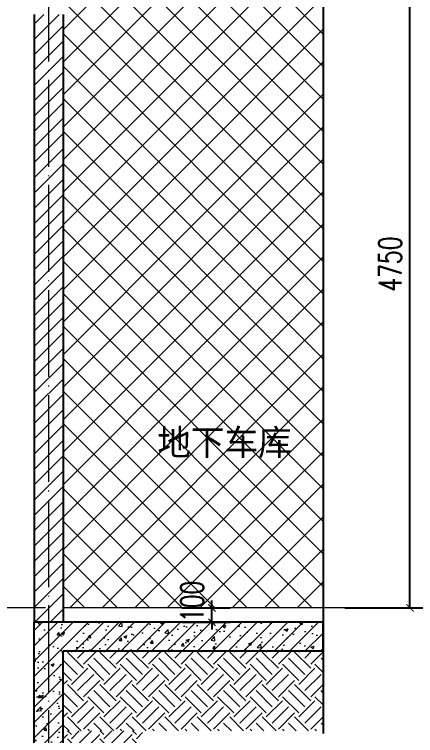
# Model space of a CAD drawing. Extents: x -668857 to 185752, y -270966 to 286822.
# Drawn here: x 49680 to 52454, y 160299 to 165282 of the extents above; entities that cross this region are included whole.
import ezdxf

# ---------------------------------------------------------------- set-up
doc = ezdxf.new("R2010")
doc.units = 0
doc.header["$LTSCALE"] = 1000
doc.linetypes.add('DOTE', pattern=[2.42, 2, -0.2, 0.02, -0.2])
doc.layers.get('0').update_dxf_attribs({"linetype": 'CONTINUOUS'})
doc.layers.get('DEFPOINTS').update_dxf_attribs({"linetype": 'CONTINUOUS'})
for name, color, linetype in [('DIM_ELEV', 3, 'CONTINUOUS'), ('DIM_SYMB', 3, 'CONTINUOUS'), ('PUB_DIM', 3, 'CONTINUOUS'), ('PUB_TEXT', 2, 'CONTINUOUS'), ('WALL', 5, 'CONTINUOUS')]:
    doc.layers.add(name, color=color, linetype=linetype)
for name, color, linetype, lineweight in [('DOTE', 19, 'DOTE', 9), ('PUB_HATCH', 8, 'CONTINUOUS', 9), ('内粉刷', 37, 'CONTINUOUS', 9), ('填充', 251, 'CONTINUOUS', 5)]:
    doc.layers.add(name, color=color, linetype=linetype, lineweight=lineweight)
doc.styles.add('_TCH_DIM_T3', font='SIMPLEX', dxfattribs={"width": 0.705882, "bigfont": 'GBCBIG'})
doc.dimstyles.new('_TCH_ARCH&&50', dxfattribs={"dimtxt": 157.5, "dimasz": 50, "dimexe": 125, "dimexo": 150, "dimgap": 58.75, "dimtad": 1, "dimdec": 0, "dimzin": 0, "dimdsep": 46, "dimtxsty": '_TCH_DIM_T3', "dimblk": 'ARCHTICK', "dimcen": 0.09, "dimclrt": 7, "dimazin": 0, "dimtfac": 1, "dimtdec": 0, "dimtix": 1, "dimtmove": 2, "dimatfit": 3, "dimldrblk": 'ARCHTICK', "dimfxl": 1, "dimtolj": 1, "dimtzin": 0, "dimarcsym": 0})
pattern_1 = [(45, (-101148.19, 258360.08), (-53.03301, 53.03301), []), (50, (-101148.19, 258360.08), (215.17805, -18.82564), [22.5, -247.5]), (355, (-101148.19, 258360.08), (-41.6254, 225.65764), [18, -198]), (100.4514, (-101130.26, 258358.51), (173.55281, 206.83186), [19.12206, -210.34263]), (46.1842, (-101148.2, 258420.08), (320.1723, -49.6557), [33.75, -371.25]), (96.6356, (-101121.5, 258415.94), (280.3988, 292.23536), [28.6831, -315.5139]), (351.1842, (-101148.2, 258420.08), (280.3986, 292.2356), [27, -297]), (21, (-101118.19, 258405.08), (179.07212, -120.78567), [22.5, -247.5]), (326, (-101118.19, 258405.08), (72.9946, 217.54501), [18, -198]), (71.4514, (-101103.26, 258395.01), (252.0668, 96.75915), [19.12206, -210.34263]), (37.5, (-101148.19, 258360.08), (3.647957, 99.868156), [0, -195.6, 0, -201, 0, -198.75]), (7.5, (-101148.19, 258360.08), (78.92086, 118.323514), [0, -114.6, 0, -191.1, 0, -75.75]), (327.5, (-101215.09, 258360.08), (160.14673, -6.76646), [0, -75, 0, -234, 0, -310.5]), (317.5, (-101245.09, 258360.08), (174.95585, 30.0315), [0, -97.5, 0, -155.4, 0, -220.5])]

# ---------------------------------------------------------------- blocks, each defined once
blk = doc.blocks.new('_ArchTick')
at = {"color": 0, "linetype": 'ByBlock', "const_width": 0.15}
blk.add_lwpolyline([(-0.5, -0.5), (0.5, 0.5)], dxfattribs=at)
blk = doc.blocks.new('*D546')
at = {"layer": 'DEFPOINTS', "color": 0, "transparency": 16777216}
for p in [(50687.5, 161181.6), (51045.9, 161181.6), (50687.5, 161081.7)]:
    blk.add_point(p, dxfattribs=at)
at = {"layer": 'PUB_DIM', "color": 0, "lineweight": -2, "transparency": 16777216}
for p, q in [((51045.9, 161181.6), (51045.9, 161231.6)), ((50837.5, 161181.6), (51170.9, 161181.6)), ((51045.9, 161081.7), (51045.9, 161181.6)), ((50837.5, 161081.7), (51170.9, 161081.7)), ((51045.9, 161081.7), (51045.9, 161031.7))]:
    blk.add_line(p, q, dxfattribs=at)
at = {"layer": 'PUB_DIM', "color": 0, "lineweight": -2, "transparency": 16777216, "xscale": 50, "yscale": 50, "zscale": 50}
for p, rotation in [((51045.9, 161181.6), 270), ((51045.9, 161081.7), 90)]:
    blk.add_blockref('_ArchTick', p, dxfattribs=dict(at, rotation=rotation))
at = {"layer": 'PUB_DIM', "color": 7, "transparency": 16777216, "insert": (50908.4, 161226.4), "char_height": 157.5, "attachment_point": 5, "rotation": 90, "style": '_TCH_DIM_T3'}
blk.add_mtext('\\A1;100', dxfattribs=at)
blk = doc.blocks.new('*D591')
at = {"layer": 'DEFPOINTS', "color": 0, "transparency": 16777216}
for p in [(51815.2, 165931.7), (52415.2, 165931.7), (51815.2, 161181.7)]:
    blk.add_point(p, dxfattribs=at)
at = {"layer": 'PUB_DIM', "color": 0, "lineweight": -2, "transparency": 16777216}
for p, q in [((51965.2, 165931.7), (52540.2, 165931.7)), ((52415.2, 161181.7), (52415.2, 165931.7)), ((51965.2, 161181.7), (52540.2, 161181.7))]:
    blk.add_line(p, q, dxfattribs=at)
at = {"layer": 'PUB_DIM', "color": 0, "lineweight": -2, "transparency": 16777216, "xscale": 50, "yscale": 50, "zscale": 50}
for p, rotation in [((52415.2, 165931.7), 90), ((52415.2, 161181.7), 270)]:
    blk.add_blockref('_ArchTick', p, dxfattribs=dict(at, rotation=rotation))
at = {"layer": 'PUB_DIM', "color": 7, "transparency": 16777216, "insert": (52277.7, 163556.7), "char_height": 157.5, "attachment_point": 5, "rotation": 90, "style": '_TCH_DIM_T3'}
blk.add_mtext('\\A1;4750', dxfattribs=at)

msp = doc.modelspace()

# ---------------------------------------------------------------- hatches: boundary and pattern name
at = {"layer": 'PUB_HATCH'}
h = msp.add_hatch(dxfattribs=at)
h.set_pattern_fill('普通砖', color=256, scale=30, style=0)
h.set_pattern_definition([(45, (-101148.19, 258413.93), (-53.03303, 53.03303), [])])
h.paths.add_polyline_path([(50016.12, 165281.71), (49816.12, 165281.72), (49816.09, 161081.66), (50016.09, 161081.66)])
h = msp.add_hatch(dxfattribs=at)
h.set_pattern_fill('钢筋混凝土', color=256, scale=30, style=0)
h.set_pattern_definition(pattern_1)
h.paths.add_polyline_path([(50015.14, 160881.66), (49815.14, 161081.66), (49815.14, 159731.66), (50015.14, 159531.66)])
h = msp.add_hatch(dxfattribs=at)
h.set_pattern_fill('钢筋混凝土', color=256, scale=30, style=0)
h.set_pattern_definition(pattern_1)
h.paths.add_polyline_path([(51815.19, 161081.66), (49815.14, 161081.66), (50015.14, 160881.66), (51815.19, 160881.66)])
at = {"layer": '填充'}
h = msp.add_hatch(dxfattribs=at)
h.set_pattern_fill('ANSI37', color=196, scale=100, style=0)
h.set_pattern_definition([(45, (-1248317.74, -343569.12), (-112.253202, 112.253202), []), (135, (-1248317.74, -343569.12), (-112.253202, -112.253202), [])])
h.paths.add_polyline_path([(51815.19, 161181.66), (51815.19, 165746.66), (50016.12, 165746.66), (50016.12, 165746.66), (50016.12, 161181.66)])
h = msp.add_hatch(dxfattribs=at)
h.set_pattern_fill('EARTH', color=250, scale=50, angle=45, style=0)
h.set_pattern_definition([(45, (-113506.89, 297965.73), (0, 224.5064), [158.75, -158.75]), (45, (-113548.98, 298007.83), (0, 224.5064), [158.75, -158.75]), (45, (-113591.08, 298049.92), (0, 224.5064), [158.75, -158.75]), (135, (-113591.08, 298077.99), (-224.5064, 0), [158.75, -158.75]), (135, (-113548.98, 298120.08), (-224.5064, 0), [158.75, -158.75]), (135, (-113506.89, 298162.18), (-224.5064, 0), [158.75, -158.75])])
edge = h.paths.add_edge_path()
edge.add_line((51815.19, 160331.77), (51815.19, 160882.02))
edge.add_line((51815.19, 160882.02), (50015.14, 160882.02))
edge.add_line((50015.14, 160882.02), (50015.14, 160331.77))
edge.add_line((50015.14, 160331.77), (51810.36, 160331.77))
h = msp.add_hatch(dxfattribs=at)
h.set_pattern_fill('EARTH', color=250, scale=50, angle=45, style=0)
h.set_pattern_definition([(45, (-113506.89, 297815.73), (0, 224.5064), [158.75, -158.75]), (45, (-113548.98, 297857.83), (0, 224.5064), [158.75, -158.75]), (45, (-113591.08, 297899.92), (0, 224.5064), [158.75, -158.75]), (135, (-113591.08, 297927.99), (-224.5064, 0), [158.75, -158.75]), (135, (-113548.98, 297970.08), (-224.5064, 0), [158.75, -158.75]), (135, (-113506.89, 298012.18), (-224.5064, 0), [158.75, -158.75])])
h.paths.add_polyline_path([(50015.11, 158981.66), (50565.36, 158981.66), (50565.36, 160332.09), (50015.11, 160332.09)])

# ---------------------------------------------------------------- linework, layer by layer
at = {"layer": 'DIM_ELEV'}
msp.add_line((52015.19, 161181.66), (52540.19, 161181.66), dxfattribs=at)
at = {"layer": 'DIM_SYMB'}
msp.add_lwpolyline([(51815.19, 184431.66), (51815.19, 172428.52), (51920.19, 172390.31), (51710.19, 172353.28), (51815.19, 172316.02), (51815.19, 160312.89)], dxfattribs=at)
at = {"layer": 'DOTE', "linetype": 'DOTE', "ltscale": 0.3}
msp.add_line((49915.12, 184431.66), (49915.14, 159531.66), dxfattribs=at)
at = {"layer": 'DOTE', "linetype": 'DOTE'}
msp.add_line((52315.19, 161181.66), (36838.13, 161181.66), dxfattribs=at)
at = {"layer": 'WALL'}
for p, q in [((49816.12, 165281.72), (49816.09, 161081.66)), ((50016.12, 165281.71), (50016.09, 161081.66)), ((49815.14, 161081.66), (49815.14, 159731.66)), ((51815.19, 161081.66), (49815.14, 161081.66)), ((51815.19, 160881.66), (51815.19, 161081.66)), ((50015.14, 160881.66), (50015.14, 159531.66)), ((51815.19, 160881.66), (50015.14, 160881.66))]:
    msp.add_line(p, q, dxfattribs=at)
at = {"layer": '内粉刷'}
msp.add_line((51815.19, 161181.66), (50016.09, 161181.66), dxfattribs=at)

# ---------------------------------------------------------------- texts
at = {"layer": 'PUB_TEXT'}
msp.add_text('地下车库', height=178.723, dxfattribs=at).set_placement((50668.23, 162235.97))

# ---------------------------------------------------------------- dimensions: what is measured, and where the dimension line sits
at = {"layer": 'PUB_DIM'}
dim = msp.add_aligned_dim(p1=(51815.19, 161181.66), p2=(51815.19, 165931.66), distance=-600, dimstyle='_TCH_ARCH&&50', dxfattribs=at)
dim.commit()
dim.dimension.update_dxf_attribs({"geometry": '*D591', "text_midpoint": (52277.69, 163556.66)})
dim = msp.add_linear_dim(base=(51045.92, 161181.64), p1=(50687.51, 161081.66), p2=(50687.51, 161181.64), angle=90, dimstyle='_TCH_ARCH&&50', dxfattribs=at)
dim.commit()
dim.dimension.update_dxf_attribs({"geometry": '*D546', "text_midpoint": (50908.42, 161226.44), "dimtype": 161})

doc.saveas('drawing.dxf')
